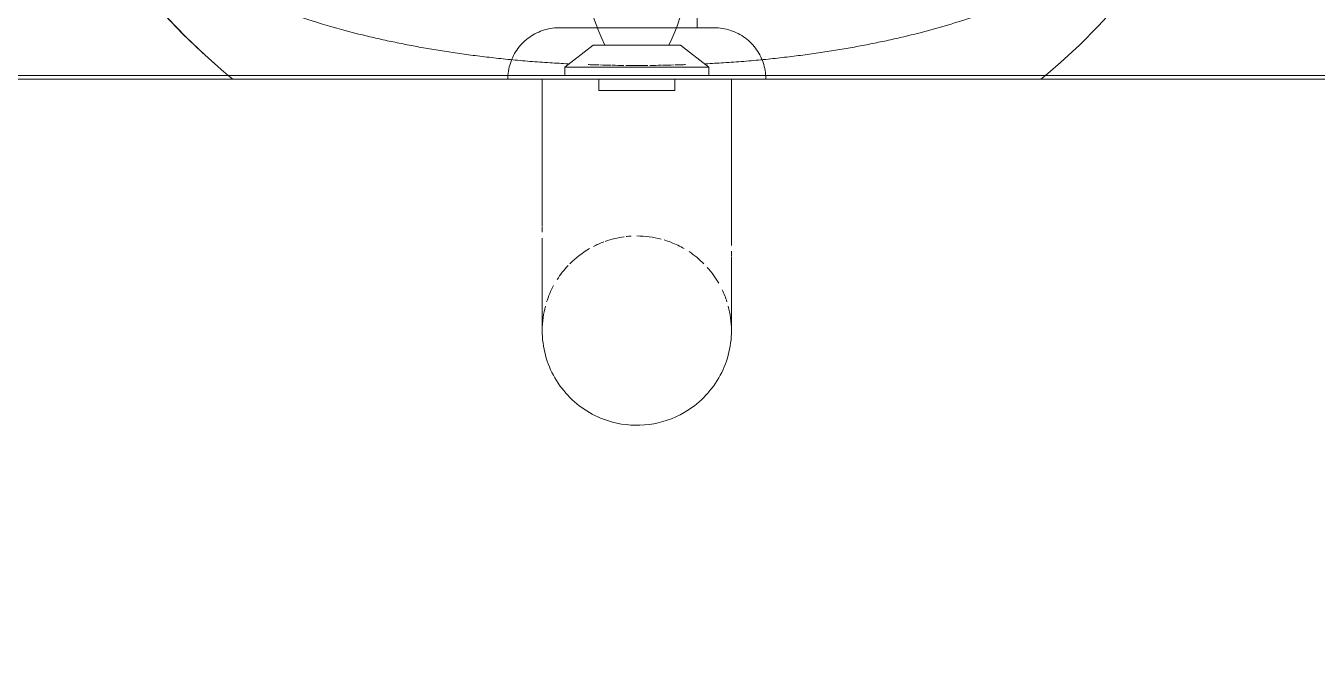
# Model space of a CAD drawing. Header units: millimetres. Extents: x -4000 to 187956, y -58990 to 162485.
# Drawn here: x 2611.4 to 2952.5, y 73845.7 to 74012.7 of the extents above; entities that cross this region are included whole.
import ezdxf

# ---------------------------------------------------------------- set-up
doc = ezdxf.new("R2010")
doc.units = ezdxf.units.MM
for name, color, linetype, lineweight in [('A-FLOR', 192, 'Continuous', 13), ('A-FLOR-PATT', 8, 'Continuous', 13), ('A-WALL', 113, 'Continuous', 13), ('P-SANR-FIXT', 6, 'Continuous', 9)]:
    doc.layers.add(name, color=color, linetype=linetype, lineweight=lineweight)

# ---------------------------------------------------------------- blocks, each defined once
blk = doc.blocks.new('C307 - C307-V807-0_000')
at = {"layer": 'P-SANR-FIXT', "color": 252}
for p, q in [((-25, 46.61), (-25, 45.39)), ((-25, 43.91), (-25, 42.39)), ((25, 39), (25, 40.42)), ((-25, 23.85), (-25, 0)), ((25, 0), (25, 23.85)), ((-10, 2.97), (-10, 0)), ((-7.07, 2.97), (-10, 2.97)), ((10, 2.97), (-10, 2.97)), ((10, 2.97), (7.07, 2.97)), ((10, 0), (10, 2.97)), ((-106.75, 0), (-107.92, -1)), ((-106.75, 0), (-107.92, -1)), ((-13.42, 0), (-18.98, 0)), ((-18.98, -3.15), (-17.53, -3.15)), ((-15.78, -3.15), (-13.42, -3.15)), ((0, 0), (-13.42, 0)), ((18.98, 0), (0, 0)), ((13.42, -3.15), (18.98, -3.15)), ((107.95, -1), (106.75, 0)), ((107.94, -1), (106.75, 0)), ((-9.96, -9), (-8.13, -9)), ((-7.28, -9), (-5.96, -9)), ((-5.52, -9), (-2.95, -9)), ((-2.19, -9), (0, -9)), ((0, -9), (2.19, -9)), ((2.95, -9), (5.52, -9)), ((5.96, -9), (7.28, -9)), ((8.13, -9), (9.96, -9))]:
    blk.add_line(p, q, dxfattribs=at)
at = {"layer": 'P-SANR-FIXT', "color": 253}
for p, q in [((7.07, 2.97), (-7.07, 2.97)), ((-7.63, 0), (-13.42, 0)), ((-13.42, -3.15), (-4.7, -3.15)), ((-10, 0), (-7.07, 0)), ((-10, 0), (-7.07, 0)), ((-6.74, 0), (-3.38, 0)), ((-3.7, -3.15), (0, -3.15)), ((-2.59, 0), (4.31, 0)), ((0, -3.15), (13.42, -3.15)), ((5, 0), (8.58, 0)), ((7.07, 0), (8.58, 0)), ((13.42, 0), (7.63, 0)), ((8.66, 0), (10, 0)), ((8.66, 0), (10, 0)), ((-7.97, -9), (-6.26, -9)), ((-7.28, -9), (-5.96, -9)), ((-5.75, -9), (-2.98, -9)), ((-5.52, -9), (-2.95, -9)), ((-2.2, -9), (0, -9)), ((-2.19, -9), (0, -9)), ((0, -9), (2.19, -9)), ((0, -9), (2.2, -9)), ((2.95, -9), (5.52, -9)), ((2.98, -9), (5.75, -9)), ((5.96, -9), (7.28, -9)), ((6.26, -9), (7.97, -9)), ((-15.98, -13.58), (-15.98, -17.53)), ((-13.15, -13.58), (-15.98, -13.58)), ((-9.53, -13.58), (-11.3, -13.58)), ((11.3, -13.58), (9.73, -13.58)), ((15.98, -13.58), (13.15, -13.58)), ((20.65, -13.58), (20.5, -13.58))]:
    blk.add_line(p, q, dxfattribs=at)
at = {"layer": 'P-SANR-FIXT', "color": 254}
for p, q in [((-34.09, -0.15), (-34.09, 0)), ((-29.52, 0), (-34.09, 0)), ((-29.52, 0), (-34.09, 0)), ((-34.07, -0.69), (-34.09, -0.15)), ((-34.03, -1.23), (-34.07, -0.69)), ((-25.78, 0), (-29.34, 0)), ((-17.04, 0), (-29.34, 0)), ((-25, 0), (-24.15, 0)), ((-23.46, 0), (-21.65, 0)), ((-20.66, 0), (-17.68, 0)), ((-17.1, 0), (-15.53, 0)), ((-15.54, 0), (-17.04, 0)), ((-13.66, 0), (-15.52, 0)), ((-15.52, 0), (-13.49, 0)), ((-10.57, 0), (-13.66, 0)), ((-7.35, 0), (-10.37, 0)), ((-3.7, 0), (-7.26, 0)), ((-6.74, 0), (-5, 0)), ((-5, 0), (-3.38, 0)), ((0, 0), (-2.86, 0)), ((-2.59, 0), (0, 0)), ((4.7, 0), (0, 0)), ((0, 0), (2.59, 0)), ((2.59, 0), (4.31, 0)), ((5, 0), (7.07, 0)), ((7.63, 0), (5.47, 0)), ((8.82, 0), (7.35, 0)), ((13.66, 0), (8.86, 0)), ((13.49, 0), (17.1, 0)), ((17.04, 0), (13.66, 0)), ((20.6, 0), (17.04, 0)), ((17.68, 0), (20.19, 0)), ((29.34, 0), (21.16, 0)), ((21.65, 0), (23.46, 0)), ((24.15, 0), (25, 0)), ((29.34, 0), (25.78, 0)), ((34.09, 0), (29.52, 0)), ((34.09, 0), (29.52, 0)), ((33.7, -3.23), (33.56, -3.75)), ((34.08, -0.54), (34.05, -1.09)), ((34.09, 0), (34.08, -0.54)), ((-32.96, -5.42), (-33.17, -4.92)), ((33.22, -4.79), (33.02, -5.29)), ((-23.73, -13.2), (-24.26, -13.06)), ((-15.9, -13.58), (-15.98, -13.58)), ((-13.28, -13.58), (-15.67, -13.58)), ((-12.24, -13.58), (-12.89, -13.58)), ((-11.58, -13.58), (-12.24, -13.58)), ((-10.89, -13.58), (-11.58, -13.58)), ((-9.53, -13.58), (-11.3, -13.58)), ((-10.19, -13.58), (-10.89, -13.58)), ((-9.47, -13.58), (-10.19, -13.58)), ((-9.66, -13.58), (-8.93, -13.58)), ((-8.73, -13.58), (-9.47, -13.58)), ((-8.93, -13.58), (-8.19, -13.58)), ((-8.19, -13.58), (-7.43, -13.58)), ((-7.22, -13.58), (-7.98, -13.58)), ((-7.43, -13.58), (-6.66, -13.58)), ((-6.45, -13.58), (-7.22, -13.58)), ((-6.66, -13.58), (-5.88, -13.58)), ((-5.67, -13.58), (-6.45, -13.58)), ((-3.22, -13.58), (-5.9, -13.58)), ((-5.88, -13.58), (-5.09, -13.58)), ((-4.87, -13.58), (-5.67, -13.58)), ((-5.09, -13.58), (-4.29, -13.58)), ((-4.07, -13.58), (-4.87, -13.58)), ((-3.22, -13.58), (-4.63, -13.58)), ((-4.29, -13.58), (-3.48, -13.58)), ((-3.27, -13.58), (-4.07, -13.58)), ((-3.48, -13.58), (-2.67, -13.58)), ((-2.67, -13.58), (-1.86, -13.58)), ((-1.64, -13.58), (-2.45, -13.58)), ((-1.09, -13.58), (-2.43, -13.58)), ((-1.09, -13.58), (-2.43, -13.58)), ((-1.86, -13.58), (-1.04, -13.58)), ((-0.82, -13.58), (-1.64, -13.58)), ((-1.04, -13.58), (-0.22, -13.58)), ((0, -13.58), (-0.82, -13.58)), ((-0.22, -13.58), (0, -13.58)), ((0.22, -13.58), (0, -13.58)), ((0, -13.58), (0.82, -13.58)), ((1.4, -13.58), (0, -13.58)), ((1.4, -13.58), (0, -13.58)), ((1.04, -13.58), (0.22, -13.58)), ((0.82, -13.58), (1.64, -13.58)), ((1.86, -13.58), (1.04, -13.58)), ((1.64, -13.58), (2.45, -13.58)), ((2.45, -13.58), (3.27, -13.58)), ((3.48, -13.58), (2.67, -13.58)), ((3.27, -13.58), (4.07, -13.58)), ((4.29, -13.58), (3.48, -13.58)), ((4.07, -13.58), (4.87, -13.58)), ((4.87, -13.58), (5.67, -13.58)), ((5.88, -13.58), (5.09, -13.58)), ((5.67, -13.58), (6.45, -13.58)), ((6.66, -13.58), (5.88, -13.58)), ((6.45, -13.58), (7.22, -13.58)), ((7.43, -13.58), (6.66, -13.58)), ((7.22, -13.58), (7.98, -13.58)), ((8.19, -13.58), (7.43, -13.58)), ((7.98, -13.58), (8.73, -13.58)), ((8.93, -13.58), (8.19, -13.58)), ((8.73, -13.58), (9.47, -13.58)), ((9.66, -13.58), (8.93, -13.58)), ((10.38, -13.58), (9.66, -13.58)), ((11.3, -13.58), (9.73, -13.58)), ((11.08, -13.58), (10.38, -13.58)), ((11.76, -13.58), (11.08, -13.58)), ((12.42, -13.58), (11.76, -13.58)), ((13.06, -13.58), (12.42, -13.58)), ((15.98, -13.58), (13.28, -13.58)), ((21.19, -13.57), (20.65, -13.58)), ((22.81, -13.39), (22.28, -13.47))]:
    blk.add_line(p, q, dxfattribs=at)
at = {"layer": 'P-SANR-FIXT', "color": 50}
for p, q in [((-25, 0), (-24.15, 0)), ((-22.4, 0), (-24.1, 0)), ((-23.46, 0), (-21.65, 0)), ((-17.82, 0), (-21.16, 0)), ((-20.66, 0), (-17.68, 0)), ((-17.1, 0), (-15.53, 0)), ((-15.54, 0), (-17.04, 0)), ((-13.66, 0), (-15.52, 0)), ((-15.52, 0), (-13.49, 0)), ((-10.57, 0), (-12.05, 0)), ((-11.8, 0), (-10.34, 0)), ((-11.8, 0), (-10.34, 0)), ((-7.35, 0), (-10.37, 0)), ((-10.14, 0), (-7.1, 0)), ((-10.14, 0), (-7.1, 0)), ((-5.76, 0), (-6.98, 0)), ((-5.35, 0), (-6.73, 0)), ((-6.47, 0), (-5.15, 0)), ((-6.47, 0), (-5.15, 0)), ((-3.51, 0), (-5.22, 0)), ((-3.51, 0), (-5.22, 0)), ((-5.02, 0), (-3.38, 0)), ((-5.02, 0), (-3.38, 0)), ((0, 0), (-2.71, 0)), ((0, 0), (-2.71, 0)), ((-2.61, 0), (4.31, 0)), ((-2.61, 0), (0, 0)), ((4.47, 0), (0, 0)), ((4.47, 0), (0, 0)), ((0, 0), (4.31, 0)), ((5.15, 0), (6.47, 0)), ((5.15, 0), (6.47, 0)), ((6.73, 0), (5.35, 0)), ((7.35, 0), (5.35, 0)), ((7.1, 0), (8.59, 0)), ((7.1, 0), (8.59, 0)), ((8.82, 0), (7.35, 0)), ((8.63, 0), (12.5, 0)), ((8.63, 0), (12.5, 0)), ((12.77, 0), (8.86, 0)), ((13.49, 0), (17.1, 0)), ((17.04, 0), (13.66, 0)), ((17.68, 0), (20.19, 0)), ((20.6, 0), (17.82, 0)), ((21.65, 0), (23.46, 0)), ((24.1, 0), (22.4, 0)), ((24.15, 0), (25, 0)), ((-7.98, -13.58), (-8.73, -13.58)), ((-2.45, -13.58), (-3.27, -13.58)), ((2.67, -13.58), (1.86, -13.58)), ((5.09, -13.58), (4.29, -13.58))]:
    blk.add_line(p, q, dxfattribs=at)
at = {"layer": 'P-SANR-FIXT', "color": 250}
for p, q in [((-18.98, -1), (-18.98, -3.15)), ((-18.98, -3.15), (-11.5, -9)), ((-18.98, -3.15), (0, -3.15)), ((0, -3.15), (18.98, -3.15)), ((11.5, -9), (18.98, -3.15)), ((18.98, -3.15), (18.98, -1)), ((-11.5, -9), (0, -9)), ((0, -9), (11.5, -9))]:
    blk.add_line(p, q, dxfattribs=at)
at = {"layer": 'P-SANR-FIXT', "color": 252, "flags": 128}
for points in [[(-25, 66.4), (-25, 66.36), (-25, 66.26), (-25, 66.09), (-25, 65.86), (-25, 65.55), (-25, 65.18), (-25, 64.74), (-25, 64.24), (-25, 63.67), (-25, 63.04), (-25, 62.35), (-25, 61.59), (-25, 60.78), (-25, 59.9), (-25, 58.97), (-25, 57.98), (-25, 56.94), (-25, 55.84), (-25, 54.69), (-25, 53.5), (-25, 52.25), (-25, 50.96), (-25, 49.63), (-25, 48.25), (-25, 46.84)], [(25, 64.61), (25, 65.07), (25, 65.46), (25, 65.78), (25, 66.04), (25, 66.22), (25, 66.34), (25, 66.4), (25, 66.4)], [(25, 56.65), (25, 57.7), (25, 58.71), (25, 59.65), (25, 60.54), (25, 61.38), (25, 62.15), (25, 62.86), (25, 63.51), (25, 64.09), (25, 64.61)], [(25, 51.91), (25, 53.16), (25, 54.37), (25, 55.53), (25, 56.65)], [(25, 41.98), (25, 43.5), (25, 44.99), (25, 46.45), (25, 47.88), (25, 49.26), (25, 50.61), (25, 51.91)], [(-25, 42.39), (-25, 40.84), (-25, 39.27), (-25, 37.67), (-25, 36.05)], [(25, 23.85), (25, 25.56), (25, 27.25), (25, 28.95), (25, 30.63), (25, 32.31), (25, 33.97), (25, 35.61), (25, 37.24), (25, 38.84)], [(-25, 36.05), (-25, 34.41), (-25, 32.76), (-25, 31.09), (-25, 29.4), (-25, 27.71), (-25, 26.01), (-25, 24.31), (-25, 23.85)]]:
    blk.add_lwpolyline(points, dxfattribs=at)
at = {"layer": 'P-SANR-FIXT', "color": 250, "flags": 128}
for points in [[(-107.92, -1), (-111.96, -4.44), (-117.02, -9.11), (-121.91, -14), (-126.63, -19.11)], [(-107.92, -1), (-111.96, -4.44), (-117.02, -9.11), (-121.91, -14), (-126.63, -19.11), (-131.17, -24.44), (-135.51, -29.97), (-139.64, -35.7), (-143.56, -41.62), (-147.25, -47.73), (-150.7, -54.01), (-153.91, -60.45), (-156.87, -67.05), (-159.56, -73.78), (-160.63, -76.71)], [(163.26, -84.69), (161, -77.76), (158.46, -70.94), (155.66, -64.27), (152.6, -57.73), (149.29, -51.36), (145.73, -45.15), (141.94, -39.12), (137.94, -33.28), (133.72, -27.63), (129.29, -22.18), (124.68, -16.94), (119.89, -11.92), (114.92, -7.13), (109.79, -2.55), (107.94, -1)], [(160.63, -76.71), (158.06, -69.92), (155.21, -63.26), (152.11, -56.75), (148.76, -50.4), (145.17, -44.22), (141.35, -38.22), (137.31, -32.4), (133.06, -26.78), (128.6, -21.37), (123.96, -16.17), (119.14, -11.18), (114.15, -6.41), (109, -1.88)], [(-11.2, -47.27), (-11.8, -45.38), (-12.32, -43.48), (-12.76, -41.55), (-13.13, -39.61), (-13.41, -37.65), (-13.62, -35.69), (-13.75, -33.71), (-13.8, -31.74), (-13.78, -29.76), (-13.67, -27.79), (-13.48, -25.82), (-13.22, -23.86), (-12.88, -21.91), (-12.46, -19.98), (-11.96, -18.07), (-11.38, -16.18), (-10.74, -14.31), (-10.01, -12.47), (-9.22, -10.66), (-8.41, -9)], [(8.41, -9), (9.27, -10.78), (10.06, -12.59), (10.78, -14.43), (11.42, -16.3), (11.99, -18.19), (12.48, -20.11), (12.9, -22.04), (13.24, -23.99), (13.5, -25.95), (13.68, -27.92), (13.78, -29.89), (13.8, -31.87), (13.75, -33.84), (13.61, -35.81), (13.4, -37.78), (13.11, -39.73), (12.73, -41.67), (12.29, -43.6), (11.76, -45.51), (11.16, -47.39)]]:
    blk.add_lwpolyline(points, dxfattribs=at)
at = {"layer": 'P-SANR-FIXT', "color": 253, "flags": 128}
for points in [[(-33.17, -4.92), (-33.35, -4.41), (-33.52, -3.9), (-33.66, -3.37), (-33.79, -2.84), (-33.89, -2.31), (-33.97, -1.77), (-34.03, -1.23)], [(34.05, -1.09), (33.99, -1.63), (33.92, -2.16), (33.82, -2.7), (33.7, -3.23)], [(-24.26, -13.06), (-24.78, -12.9), (-25.29, -12.71), (-25.79, -12.51), (-26.29, -12.29), (-26.78, -12.05), (-27.25, -11.79), (-27.72, -11.51), (-28.17, -11.21), (-28.62, -10.9), (-29.05, -10.56), (-29.46, -10.21), (-29.86, -9.85), (-30.25, -9.46), (-30.62, -9.07), (-30.97, -8.66), (-31.31, -8.23), (-31.63, -7.79), (-31.94, -7.34), (-32.22, -6.88), (-32.49, -6.4), (-32.73, -5.92), (-32.96, -5.42)], [(33.02, -5.29), (32.79, -5.79), (32.55, -6.27), (32.29, -6.75), (32.01, -7.22), (31.72, -7.67), (31.4, -8.11), (31.07, -8.54), (30.72, -8.96), (30.35, -9.36), (29.97, -9.75), (29.57, -10.12), (29.16, -10.47), (28.73, -10.81), (28.3, -11.13), (27.84, -11.43), (27.38, -11.72), (26.91, -11.98), (26.42, -12.23), (25.93, -12.45), (25.43, -12.66), (24.92, -12.85), (24.4, -13.01), (23.88, -13.16), (23.35, -13.28), (22.81, -13.39)], [(33.56, -3.75), (33.4, -4.27), (33.22, -4.79)], [(-20.5, -13.58), (-21.05, -13.57), (-21.59, -13.54), (-22.13, -13.49), (-22.67, -13.41), (-23.2, -13.31), (-23.73, -13.2)], [(-20.5, -13.58), (-20.49, -13.58), (-20.44, -13.58), (-20.36, -13.58), (-20.24, -13.58), (-20.1, -13.58), (-19.92, -13.58), (-19.71, -13.58), (-19.46, -13.58), (-19.19, -13.58), (-18.89, -13.58), (-18.55, -13.58), (-18.19, -13.58), (-17.79, -13.58), (-17.37, -13.58), (-16.92, -13.58), (-16.45, -13.58), (-15.94, -13.58), (-15.41, -13.58), (-14.86, -13.58), (-14.29, -13.58), (-13.69, -13.58), (-13.06, -13.58), (-12.42, -13.58), (-11.76, -13.58), (-11.08, -13.58), (-10.38, -13.58), (-9.66, -13.58)], [(-12.89, -13.58), (-13.52, -13.58), (-14.13, -13.58), (-14.71, -13.58), (-15.27, -13.58), (-15.8, -13.58), (-16.31, -13.58), (-16.8, -13.58), (-17.25, -13.58), (-17.68, -13.58), (-18.08, -13.58), (-18.46, -13.58), (-18.8, -13.58), (-19.11, -13.58), (-19.39, -13.58), (-19.64, -13.58), (-19.86, -13.58), (-20.05, -13.58), (-20.21, -13.58), (-20.33, -13.58), (-20.42, -13.58), (-20.48, -13.58), (-20.5, -13.58)], [(9.47, -13.58), (10.19, -13.58), (10.89, -13.58), (11.58, -13.58), (12.24, -13.58), (12.89, -13.58), (13.52, -13.58), (14.13, -13.58), (14.71, -13.58), (15.27, -13.58), (15.8, -13.58), (16.31, -13.58), (16.8, -13.58), (17.25, -13.58), (17.68, -13.58), (18.08, -13.58), (18.46, -13.58), (18.8, -13.58), (19.11, -13.58), (19.39, -13.58), (19.64, -13.58), (19.86, -13.58), (20.05, -13.58), (20.21, -13.58), (20.33, -13.58), (20.42, -13.58), (20.48, -13.58), (20.5, -13.58)], [(20.5, -13.58), (20.49, -13.58), (20.44, -13.58), (20.36, -13.58), (20.24, -13.58), (20.1, -13.58), (19.92, -13.58), (19.71, -13.58), (19.46, -13.58), (19.19, -13.58), (18.89, -13.58), (18.55, -13.58), (18.19, -13.58), (17.79, -13.58), (17.37, -13.58), (16.92, -13.58), (16.45, -13.58), (15.94, -13.58), (15.41, -13.58), (14.86, -13.58), (14.29, -13.58), (13.69, -13.58), (13.06, -13.58)], [(22.28, -13.47), (21.74, -13.53), (21.19, -13.57)]]:
    blk.add_lwpolyline(points, dxfattribs=at)
at = {"layer": 'P-SANR-FIXT', "color": 253}
for start, end in [(75, 120), (45, 60), (135, 150), (15, 30), (187.6948, 195), (345, 352.0025), (197.7363, 205.5506), (331.6206, 342.3469), (210, 221.866), (316.578, 327.3952), (225, 236.5214), (300, 315), (240, 248.6957), (248.9771, 253.2082), (255, 270), (273.4294, 276.5552), (277.5937, 289.4675), (290.4067, 297.2398)]:
    blk.add_arc((0, 66.4), 25, start, end, dxfattribs=at)
at = {"layer": 'P-SANR-FIXT', "color": 252}
for start, end in [(60, 75), (120, 135), (30, 45), (150, 180), (0, 15), (180, 187.6948), (352.0025, 0)]:
    blk.add_arc((0, 66.4), 25, start, end, dxfattribs=at)
for points in [[(-105.94, 0), (-106.68, 0), (-106.91, 0), (-106.64, 0)], [(-105.94, 0), (-106.68, 0), (-106.91, 0), (-106.64, 0)], [(106.64, 0), (106.91, 0), (106.68, 0), (105.94, 0)], [(106.64, 0), (106.91, 0), (106.68, 0), (105.94, 0)], [(-9.73, -3.76), (-8.76, -3.73), (-7.77, -3.7), (-6.78, -3.68)], [(-6.51, -3.68), (-5.49, -3.66), (-4.46, -3.64), (-3.43, -3.62)], [(-2.91, -3.61), (-2.42, -3.61), (-1.92, -3.6), (-1.43, -3.59)], [(1.43, -3.59), (1.92, -3.6), (2.42, -3.61), (2.91, -3.61)], [(3.43, -3.62), (4.46, -3.64), (5.49, -3.66), (6.51, -3.68)], [(6.78, -3.68), (7.77, -3.7), (8.76, -3.73), (9.73, -3.76)]]:
    blk.add_open_spline(points, degree=3, dxfattribs=at)
at = {"layer": 'P-SANR-FIXT', "color": 254}
for points, knots in [([(-106.26, 0), (-105.93, 0), (-105.32, 0), (-104.45, 0), (-104.29, 0)], [-0.85574122, -0.85574122, -0.85574122, -0.85574122, -0.79166667, -0.77777778, -0.77777778, -0.77777778, -0.77777778]), ([(-106.26, 0), (-105.93, 0), (-105.32, 0), (-104.45, 0), (-104.29, 0)], [-0.85574122, -0.85574122, -0.85574122, -0.85574122, -0.79166667, -0.77777778, -0.77777778, -0.77777778, -0.77777778]), ([(-98.7, 0), (-98.43, 0), (-96.63, 0), (-93.82, 0), (-90.91, 0), (-90.04, 0)], [-0.6653511, -0.6653511, -0.6653511, -0.6653511, -0.6527778, -0.5833333, -0.5555556, -0.5555556, -0.5555556, -0.5555556]), ([(-98.7, 0), (-98.43, 0), (-96.63, 0), (-93.82, 0), (-90.91, 0), (-90.04, 0)], [-0.6653511, -0.6653511, -0.6653511, -0.6653511, -0.6527778, -0.5833333, -0.5555556, -0.5555556, -0.5555556, -0.5555556]), ([(-90.04, 0), (-88.75, 0), (-86.22, 0), (-82.17, 0), (-79.42, 0), (-77.99, 0)], [-0.5555556, -0.5555556, -0.5555556, -0.5555556, -0.5138889, -0.4791667, -0.4444444, -0.4444444, -0.4444444, -0.4444444]), ([(-90.04, 0), (-88.75, 0), (-86.22, 0), (-82.17, 0), (-79.42, 0), (-77.99, 0)], [-0.5555556, -0.5555556, -0.5555556, -0.5555556, -0.5138889, -0.4791667, -0.4444444, -0.4444444, -0.4444444, -0.4444444]), ([(-44.03, 0), (-42.37, 0), (-38.98, 0), (-31.94, 0), (-26.48, 0), (-22.8, 0)], [-0.2222222, -0.2222222, -0.2222222, -0.2222222, -0.1944444, -0.1666667, -0.1111111, -0.1111111, -0.1111111, -0.1111111]), ([(-44.03, 0), (-42.37, 0), (-38.98, 0), (-31.94, 0), (-26.48, 0), (-22.8, 0)], [-0.2222222, -0.2222222, -0.2222222, -0.2222222, -0.1944444, -0.1666667, -0.1111111, -0.1111111, -0.1111111, -0.1111111]), ([(-13.61, 0), (-12.94, 0), (-11.89, 0), (-10.84, 0), (-10.46, 0)], [-0.06540021, -0.06540021, -0.06540021, -0.06540021, -0.05555556, -0.05001144, -0.05001144, -0.05001144, -0.05001144]), ([(-13.61, 0), (-12.94, 0), (-11.89, 0), (-10.84, 0), (-10.46, 0)], [-0.06540021, -0.06540021, -0.06540021, -0.06540021, -0.05555556, -0.05001144, -0.05001144, -0.05001144, -0.05001144]), ([(13.61, 0), (13.89, 0), (16.07, 0), (18.24, 0), (20.11, 0)], [-0.9346285, -0.9346285, -0.9346285, -0.9346285, -0.93055556, -0.90243322, -0.90243322, -0.90243322, -0.90243322]), ([(13.61, 0), (13.89, 0), (16.07, 0), (18.24, 0), (20.11, 0)], [-0.9346285, -0.9346285, -0.9346285, -0.9346285, -0.93055556, -0.90243322, -0.90243322, -0.90243322, -0.90243322]), ([(22.81, 0), (24.65, 0), (28.76, 0), (35.06, 0), (40.28, 0), (43.22, 0), (44.05, 0)], [-0.8888889, -0.8888889, -0.8888889, -0.8888889, -0.8611111, -0.8263889, -0.7916667, -0.7777778, -0.7777778, -0.7777778, -0.7777778]), ([(22.81, 0), (24.65, 0), (28.76, 0), (35.06, 0), (40.28, 0), (43.22, 0), (44.05, 0)], [-0.8888889, -0.8888889, -0.8888889, -0.8888889, -0.8611111, -0.8263889, -0.7916667, -0.7777778, -0.7777778, -0.7777778, -0.7777778]), ([(44.05, 0), (45.29, 0), (48.57, 0), (53.74, 0), (58.65, 0), (61.53, 0), (62.6, 0)], [-0.7777778, -0.7777778, -0.7777778, -0.7777778, -0.7569444, -0.7222222, -0.6875, -0.6666667, -0.6666667, -0.6666667, -0.6666667]), ([(44.05, 0), (45.29, 0), (48.57, 0), (53.74, 0), (58.65, 0), (61.53, 0), (62.6, 0)], [-0.7777778, -0.7777778, -0.7777778, -0.7777778, -0.7569444, -0.7222222, -0.6875, -0.6666667, -0.6666667, -0.6666667, -0.6666667]), ([(62.6, 0), (63.3, 0), (67.5, 0), (72.71, 0), (76.84, 0), (77.98, 0)], [-0.6666667, -0.6666667, -0.6666667, -0.6666667, -0.6527778, -0.5833333, -0.5555556, -0.5555556, -0.5555556, -0.5555556]), ([(62.6, 0), (63.3, 0), (67.5, 0), (72.71, 0), (76.84, 0), (77.98, 0)], [-0.6666667, -0.6666667, -0.6666667, -0.6666667, -0.6527778, -0.5833333, -0.5555556, -0.5555556, -0.5555556, -0.5555556]), ([(77.98, 0), (79.7, 0), (82.7, 0), (86.69, 0), (88.96, 0), (90.05, 0)], [-0.5555556, -0.5555556, -0.5555556, -0.5555556, -0.5138889, -0.4791667, -0.4444444, -0.4444444, -0.4444444, -0.4444444]), ([(77.98, 0), (79.7, 0), (82.7, 0), (86.69, 0), (88.96, 0), (90.05, 0)], [-0.5555556, -0.5555556, -0.5555556, -0.5555556, -0.5138889, -0.4791667, -0.4444444, -0.4444444, -0.4444444, -0.4444444])]:
    blk.add_open_spline(points, degree=3, knots=knots, dxfattribs=at)
at = {"layer": 'P-SANR-FIXT', "color": 252}
for points, knots in [([(-13.76, 0), (-14.4, 0), (-15.87, 0), (-18.13, 0), (-20.53, 0), (-22.88, 0), (-25.95, 0), (-29.66, 0), (-33.22, 0), (-35.99, 0), (-38.7, 0), (-41.98, 0), (-45.72, 0), (-49.3, 0), (-52.77, 0), (-56.11, 0), (-60.37, 0), (-71.42, 0), (-86.21, 0), (-99.72, 0), (-104.58, 0), (-105.94, 0)], [-0.9346148, -0.9346148, -0.9346148, -0.9346148, -0.925, -0.9125, -0.9, -0.8875, -0.875, -0.85, -0.825, -0.8125, -0.8, -0.775, -0.75, -0.725, -0.7, -0.675, -0.65, -0.6, -0.4, -0.2, 0, 0, 0, 0]), ([(-13.76, 0), (-14.4, 0), (-15.87, 0), (-18.13, 0), (-20.53, 0), (-22.88, 0), (-25.95, 0), (-29.66, 0), (-33.22, 0), (-35.99, 0), (-38.7, 0), (-41.98, 0), (-45.72, 0), (-49.3, 0), (-52.77, 0), (-56.11, 0), (-60.37, 0), (-71.42, 0), (-86.21, 0), (-99.72, 0), (-104.58, 0), (-105.94, 0)], [-0.9346148, -0.9346148, -0.9346148, -0.9346148, -0.925, -0.9125, -0.9, -0.8875, -0.875, -0.85, -0.825, -0.8125, -0.8, -0.775, -0.75, -0.725, -0.7, -0.675, -0.65, -0.6, -0.4, -0.2, 0, 0, 0, 0]), ([(20.06, 0), (19.42, 0), (17.97, 0), (15.87, 0), (14.4, 0), (13.76, 0)], [-0.0975873, -0.0975873, -0.0975873, -0.0975873, -0.0875, -0.075, -0.06538525, -0.06538525, -0.06538525, -0.06538525]), ([(20.06, 0), (19.42, 0), (17.97, 0), (15.87, 0), (14.4, 0), (13.76, 0)], [-0.0975873, -0.0975873, -0.0975873, -0.0975873, -0.0875, -0.075, -0.06538525, -0.06538525, -0.06538525, -0.06538525]), ([(105.94, 0), (104.58, 0), (99.72, 0), (86.21, 0), (71.42, 0), (60.37, 0), (56.11, 0), (52.77, 0), (49.3, 0), (45.72, 0), (42.6, 0), (40.01, 0), (38.02, 0), (35.99, 0), (33.22, 0), (29.66, 0), (25.95, 0), (22.88, 0), (21.31, 0), (20.52, 0)], [-1, -1, -1, -1, -0.8, -0.6, -0.4, -0.35, -0.325, -0.3, -0.275, -0.25, -0.225, -0.2125, -0.2, -0.1875, -0.175, -0.15, -0.125, -0.1125, -0.1, -0.1, -0.1, -0.1]), ([(105.94, 0), (104.58, 0), (99.72, 0), (86.21, 0), (71.42, 0), (60.37, 0), (56.11, 0), (52.77, 0), (49.3, 0), (45.72, 0), (42.6, 0), (40.01, 0), (38.02, 0), (35.99, 0), (33.22, 0), (29.66, 0), (25.95, 0), (22.88, 0), (21.31, 0), (20.52, 0)], [-1, -1, -1, -1, -0.8, -0.6, -0.4, -0.35, -0.325, -0.3, -0.275, -0.25, -0.225, -0.2125, -0.2, -0.1875, -0.175, -0.15, -0.125, -0.1125, -0.1, -0.1, -0.1, -0.1]), ([(-12.88, -3.85), (-12.52, -3.84), (-11.58, -3.81), (-10.63, -3.78), (-10.05, -3.76)], [-0.05480691, -0.05480691, -0.05480691, -0.05480691, -0.05, -0.04245581, -0.04245581, -0.04245581, -0.04245581]), ([(10.05, -3.76), (10.63, -3.78), (11.58, -3.81), (12.52, -3.84), (12.88, -3.85)], [-0.95754419, -0.95754419, -0.95754419, -0.95754419, -0.95, -0.94519309, -0.94519309, -0.94519309, -0.94519309])]:
    blk.add_open_spline(points, degree=3, knots=knots, dxfattribs=at)
at = {"layer": 'P-SANR-FIXT', "color": 254}
for points in [[(-104.29, 0), (-103.64, 0), (-102.07, 0), (-99.97, 0), (-98.78, 0)], [(-104.29, 0), (-103.64, 0), (-102.07, 0), (-99.97, 0), (-98.78, 0)], [(-77.99, 0), (-76.84, 0), (-74.49, 0), (-70.74, 0), (-66.78, 0), (-64.02, 0), (-62.6, 0)], [(-77.99, 0), (-76.84, 0), (-74.49, 0), (-70.74, 0), (-66.78, 0), (-64.02, 0), (-62.6, 0)], [(-62.6, 0), (-61.18, 0), (-58.28, 0), (-53.71, 0), (-48.96, 0), (-45.69, 0), (-44.03, 0)], [(-62.6, 0), (-61.18, 0), (-58.28, 0), (-53.71, 0), (-48.96, 0), (-45.69, 0), (-44.03, 0)], [(-22.8, 0), (-20.41, 0), (-18, 0), (-15.57, 0)], [(-22.8, 0), (-20.41, 0), (-18, 0), (-15.57, 0)], [(-15.56, 0), (-14.91, 0), (-14.26, 0), (-13.61, 0)], [(-15.56, 0), (-14.91, 0), (-14.26, 0), (-13.61, 0)], [(-10.26, 0), (-9.26, 0), (-8.25, 0), (-7.24, 0)], [(-10.26, 0), (-9.26, 0), (-8.25, 0), (-7.24, 0)], [(-5.41, 0), (-5.96, 0), (-6.5, 0), (-7.04, 0)], [(-5.41, 0), (-5.96, 0), (-6.5, 0), (-7.04, 0)], [(-3.56, 0), (-4.14, 0), (-4.71, 0), (-5.28, 0)], [(-3.56, 0), (-4.14, 0), (-4.71, 0), (-5.28, 0)], [(0, 0), (-0.93, 0), (-1.84, 0), (-2.76, 0)], [(0, 0), (-0.93, 0), (-1.84, 0), (-2.76, 0)], [(4.53, 0), (3.04, 0), (1.53, 0), (0, 0)], [(4.53, 0), (3.04, 0), (1.53, 0), (0, 0)], [(7.41, 0), (6.75, 0), (6.09, 0), (5.41, 0)], [(7.41, 0), (6.75, 0), (6.09, 0), (5.41, 0)], [(7.24, 0), (9.38, 0), (11.51, 0), (13.61, 0)], [(7.24, 0), (9.38, 0), (11.51, 0), (13.61, 0)], [(20.59, 0), (21.33, 0), (22.07, 0), (22.81, 0)], [(20.59, 0), (21.33, 0), (22.07, 0), (22.81, 0)], [(90.05, 0), (93.47, 0), (96.35, 0), (98.7, 0)], [(90.05, 0), (93.47, 0), (96.35, 0), (98.7, 0)], [(98.79, 0), (101.16, 0), (102.99, 0), (104.29, 0)], [(98.79, 0), (101.16, 0), (102.99, 0), (104.29, 0)], [(104.29, 0), (105.2, 0), (105.85, 0), (106.26, 0)], [(104.29, 0), (105.2, 0), (105.85, 0), (106.26, 0)]]:
    blk.add_open_spline(points, degree=3, dxfattribs=at)
at = {"layer": 'P-SANR-FIXT', "color": 253}
for points in [[(-10.64, 0), (-11.69, 0), (-12.73, 0), (-13.76, 0)], [(-10.64, 0), (-11.69, 0), (-12.73, 0), (-13.76, 0)], [(-7.41, 0), (-8.43, 0), (-9.44, 0), (-10.44, 0)], [(-7.41, 0), (-8.43, 0), (-9.44, 0), (-10.44, 0)], [(20.52, 0), (20.37, 0), (20.22, 0), (20.06, 0)], [(20.52, 0), (20.37, 0), (20.22, 0), (20.06, 0)], [(-1.43, -3.59), (-0.95, -3.59), (-0.48, -3.58), (0, -3.58)], [(0, -3.58), (0.48, -3.58), (0.95, -3.59), (1.43, -3.59)]]:
    blk.add_open_spline(points, degree=3, dxfattribs=at)
at = {"layer": 'P-SANR-FIXT', "color": 50}
for points in [[(-6.87, 0), (-6.34, 0), (-5.8, 0), (-5.27, 0)], [(-6.87, 0), (-6.34, 0), (-5.8, 0), (-5.27, 0)], [(-5.13, 0), (-4.58, 0), (-4.02, 0), (-3.45, 0)], [(-5.13, 0), (-4.58, 0), (-4.02, 0), (-3.45, 0)], [(-2.67, 0), (-1.78, 0), (-0.89, 0), (0, 0)], [(-2.67, 0), (-1.78, 0), (-0.89, 0), (0, 0)], [(0, 0), (1.48, 0), (2.94, 0), (4.4, 0)], [(0, 0), (1.48, 0), (2.94, 0), (4.4, 0)], [(5.27, 0), (5.93, 0), (6.58, 0), (7.24, 0)], [(5.27, 0), (5.93, 0), (6.58, 0), (7.24, 0)]]:
    blk.add_open_spline(points, degree=3, dxfattribs=at)
at = {"layer": 'P-SANR-FIXT', "color": 253}
blk.add_open_spline([(13.76, 0), (12.73, 0), (10.64, 0), (8.5, 0), (7.41, 0)], degree=3, knots=[-0.06538525, -0.06538525, -0.06538525, -0.06538525, -0.05, -0.03445572, -0.03445572, -0.03445572, -0.03445572], dxfattribs=at)
blk.add_open_spline([(13.76, 0), (12.73, 0), (10.64, 0), (8.5, 0), (7.41, 0)], degree=3, knots=[-0.06538525, -0.06538525, -0.06538525, -0.06538525, -0.05, -0.03445572, -0.03445572, -0.03445572, -0.03445572], dxfattribs=at)
at = {"layer": 'P-SANR-FIXT', "color": 250}
for points, knots in [([(-147.16, -53.55), (-141.72, -47.21), (-129.3, -35.81), (-110.04, -24.61), (-92.23, -17.39), (-80.04, -13.58), (-70.88, -11.27), (-65.45, -10.06), (-61.25, -9.2), (-56.94, -8.4), (-52.54, -7.63), (-48.75, -7.05), (-45.65, -6.61), (-43.28, -6.3), (-40.86, -6), (-37.6, -5.62), (-33.43, -5.17), (-28.27, -4.69), (-23.18, -4.33), (-19.75, -4.15), (-18.14, -4.07)], [-1, -1, -1, -1, -0.8, -0.6, -0.5, -0.4, -0.35, -0.325, -0.3, -0.275, -0.25, -0.225, -0.2125, -0.2, -0.1875, -0.175, -0.15, -0.125, -0.1, -0.07818, -0.07818, -0.07818, -0.07818]), ([(18.14, -4.07), (19.75, -4.15), (23.18, -4.33), (28.27, -4.69), (33.43, -5.17), (37.6, -5.62), (40.86, -6), (44.08, -6.4), (48, -6.93), (52.54, -7.63), (56.94, -8.4), (61.25, -9.2), (65.45, -10.06), (70.88, -11.27), (85.28, -14.9), (106.18, -22.37), (129.3, -35.81), (141.72, -47.21), (147.16, -53.55)], [-0.92182, -0.92182, -0.92182, -0.92182, -0.9, -0.875, -0.85, -0.825, -0.8125, -0.8, -0.775, -0.75, -0.725, -0.7, -0.675, -0.65, -0.6, -0.4, -0.2, 0, 0, 0, 0])]:
    blk.add_open_spline(points, degree=3, knots=knots, dxfattribs=at)
blk = doc.blocks.new('CMF2_NHAXUONG_A_rvt-1-0_000')
at = {"layer": 'A-FLOR-PATT', "lineweight": 9}
h = blk.add_hatch(dxfattribs=at)
h.set_pattern_fill('FP_25', color=252, style=0, pattern_type=2)
h.set_pattern_definition([(89.998, (160159.3, 137898.8), (-600, 0.021), []), (179.998, (160159.3, 137898.8), (-0.021, -600), [])])
h.paths.add_polyline_path([(154749.88, 498.91), (160009.36, 498.91), (160009.25, 1898.5), (156700.32, 1898.5), (156700.43, 1498.54), (156600.36, 1498.54), (156600.36, 2298.53), (158059.01, 2298.53), (158058.95, 5748.61), (156099.89, 5748.43), (156099.89, 4399.9), (155999.89, 4399.9), (155999.89, 5748.49), (154749.88, 5748.54), (154749.88, 751.94)])
h.paths.add_polyline_path([(160209.3, 1748.67), (165509.36, 1749.4), (165509.05, 3698.26), (162659.15, 3698.26), (162659.15, 3548.45), (162459.15, 3548.45), (162459.14, 4948.7), (161059.26, 4948.83), (161059.26, 4898.28), (160209.36, 4898.91), (160209.25, 3698.45), (160859.15, 3698.45), (160859.15, 3498.45), (160209.15, 3498.45), (160209.29, 1919.98)])
h.paths.add_polyline_path([(158997.49, 2198.53), (159409.36, 2198.53), (159409.36, 3498.62), (158258.79, 3498.62), (158258.79, 2198.53), (158714.04, 2198.53)])
h.paths.add_polyline_path([(159280.91, 3698.45), (160009.15, 3698.45), (160009.15, 4898.73), (159959.05, 4898.64), (159959.85, 5848.63), (158258.55, 5848.62), (158258.55, 3698.45)])
h.paths.add_polyline_path([(83409.05, 5348.51), (85559.05, 5348.51), (85559.05, 6948.51), (83409.05, 6948.51), (83409.05, 5424.09)])
h.paths.add_polyline_path([(83209.26, 5348.6), (83209.26, 10108.83), (82009.26, 10108.83), (82009.26, 8808.83), (80984.26, 8808.83), (80984.05, 7248.51), (82234.05, 7248.51), (82234.05, 5348.6)])
h.paths.add_polyline_path([(80485.39, 6361.01), (80784.26, 6361.01), (80784.26, 8808.83), (79759.26, 8808.83), (79759.26, 10108.83), (78559.26, 10108.83), (78559.26, 6361.01), (79918.52, 6361.01)])
h.paths.add_polyline_path([(79959.26, 9008.83), (81809.26, 9008.83), (81809.26, 10208.83), (79959.26, 10208.83), (79959.26, 10096.24)])
h.paths.add_polyline_path([(5374.56, 15998.65), (5859.05, 15998.65), (5859.05, 18498.58), (509.05, 18498.58), (509.05, 17048.64), (4299.78, 17048.64), (4299.78, 15998.65), (5091.13, 15998.65)])
h.paths.add_polyline_path([(4409.04, 18698.58), (5959.05, 18698.58), (5959.05, 20998.58), (4409.04, 20998.58), (4409.04, 19440.54)])
h.paths.add_polyline_path([(509.05, 21198.58), (5859.05, 21198.58), (5859.05, 24898.28), (3969.26, 24898.28), (3969.26, 22848.58), (4609.26, 22848.58), (4609.26, 22743.94), (3769.26, 22743.94), (3769.26, 24698.75), (509.05, 24698.75), (509.05, 22798.58), (2129.26, 22798.58), (2129.26, 23198.57), (2229.26, 23198.57), (2229.26, 22398.58), (509.05, 22398.58), (509.05, 21776.61)])
h.paths.add_polyline_path([(4249.78, 73948.54), (5800.21, 73948.65), (5800.21, 76398.64), (4359.05, 76398.64), (4359.05, 76098.6), (509.26, 76098.68), (509.26, 73998.61), (4159.05, 73998.61), (4159.05, 74648.65), (4249.78, 74648.65), (4249.78, 74338.3)])
h.paths.add_polyline_path([(161750.21, 73948.54), (161750.21, 74640.01), (161850.21, 74640.01), (161850.31, 73998.61), (165509.37, 73998.69), (165509.37, 76098.68), (161659.47, 76098.6), (161659.47, 76398.64), (160200, 76398.64), (160200, 73948.65), (161548.41, 73948.55)])
h.paths.add_polyline_path([(161548.41, 76598.64), (161659.05, 76598.64), (161659.05, 78298.64), (160209.05, 78298.64), (160209.05, 76598.64)])
h.paths.add_polyline_path([(5091.13, 76598.64), (5809.48, 76598.64), (5809.48, 78298.64), (4359.48, 78298.64), (4359.48, 76598.64)])
h.paths.add_polyline_path([(160199.74, 78498.64), (161659.31, 78498.66), (161659.63, 78798.62), (165509.58, 78798.68), (165509.05, 80348.64), (161859.47, 80348.64), (161859.47, 80048.65), (161750, 80048.65), (161750, 80948.67), (160200.17, 80948.25), (160200.03, 80178.48)])
h.paths.add_polyline_path([(5709.48, 78498.64), (5709.48, 80948.28), (4250, 80948.28), (4250, 80299.28), (4149.79, 80299.28), (4149.79, 80348.64), (509.26, 80348.64), (508.94, 78798.68), (4159.16, 78798.6), (4159.48, 78498.64), (5091.13, 78498.64)])
h.paths.add_polyline_path([(86109.47, 132101.22), (86109.47, 133323.82), (84609.47, 133323.82), (84609.47, 132101.22)])
h.paths.add_polyline_path([(83259.47, 132200.86), (84409.47, 132200.86), (84409.47, 133523.82), (85259.47, 133523.82), (85259.26, 134848.41), (83259.47, 134848.41), (83259.47, 132740.17)])
h.paths.add_polyline_path([(87459.26, 132201.22), (87459.26, 134848.59), (85459.47, 134848.23), (85459.47, 133523.82), (86309.47, 133526.05), (86309.47, 132201.22), (86721.01, 132201.22)])
h.paths.add_polyline_path([(11209.15, 135098.74), (11209.05, 140698.73), (6109.26, 140698.73), (6109.26, 139698.74), (6059.05, 139698.74), (6059.05, 139098.68), (9550.26, 139098.7), (9550.26, 139498.69), (9650.26, 139498.69), (9650.26, 138698.69), (7959.61, 138698.69), (7959.61, 135098.75), (9859.05, 135098.75), (9859.05, 137148.74), (9259.05, 137148.74), (9259.05, 137348.74), (10059.05, 137348.74), (10059.05, 135098.75), (10759.87, 135098.75)])
h.paths.add_polyline_path([(156349.86, 135098.75), (156349.86, 136499.69), (156449.86, 136499.69), (156449.86, 135098.77), (158059.12, 135098.85), (158059.12, 138698.69), (156349.85, 138698.69), (156349.86, 139498.69), (156449.86, 139498.69), (156449.85, 139098.7), (159959.68, 139098.68), (159959.68, 140698.82), (154809.15, 140698.64), (154808.94, 135098.75)])
h.paths.add_polyline_path([(162549.79, 135998.6), (162549.79, 137398.75), (162659.05, 137398.75), (162659.05, 137248.8), (165509.38, 137248.82), (165509.63, 139448.5), (160159.47, 139448.5), (160159.47, 137398.75), (160750.21, 137398.75), (160750.21, 137298.75), (160149.79, 137298.75), (160149.79, 135998.83), (161548.41, 135998.7)])
h.paths.add_polyline_path([(3449.79, 135998.67), (5900.21, 135998.74), (5900.21, 137297.57), (5248.63, 137297.57), (5248.63, 137398.75), (5859.05, 137398.75), (5859.05, 139448.73), (509.36, 139448.73), (509.36, 137248.77), (3449.79, 137249.9), (3449.79, 136244.28)])
h.paths.add_polyline_path([(6059.05, 137398.75), (7159.62, 137398.75), (7159.62, 138698.69), (6059.05, 138698.69), (6059.05, 137412.32)])
h.paths.add_polyline_path([(158858.92, 137398.75), (159959.05, 137398.75), (159959.05, 138698.69), (158858.92, 138698.69), (158858.92, 137412.32)])
at = {"layer": 'A-FLOR', "color": 81, "lineweight": 15}
for p, q in [((2666.16, 73998.61), (1961.93, 73998.61)), ((3598.66, 73998.61), (2879.43, 73998.61))]:
    blk.add_line(p, q, dxfattribs=at)
at = {"layer": 'A-FLOR', "color": 93, "lineweight": 15}
for p, q in [((1961.93, 73998.61), (2666.16, 73998.61)), ((2879.43, 73998.61), (3598.66, 73998.61))]:
    blk.add_line(p, q, dxfattribs=at)
at = {"layer": 'A-FLOR', "color": 255, "lineweight": 15}
for p, q in [((2738.71, 73998.61), (2666.86, 73998.61)), ((2738.71, 73998.61), (2743.28, 73998.61)), ((2743.53, 73998.61), (2747.8, 73998.61)), ((2797.8, 73998.61), (2802.07, 73998.61)), ((2802.32, 73998.61), (2806.89, 73998.61)), ((2878.73, 73998.61), (2806.89, 73998.61))]:
    blk.add_line(p, q, dxfattribs=at)
at = {"layer": 'A-FLOR', "color": 71, "lineweight": 15}
for p, q in [((2666.86, 73998.61), (2738.71, 73998.61)), ((2806.89, 73998.61), (2878.73, 73998.61))]:
    blk.add_line(p, q, dxfattribs=at)
at = {"layer": 'A-FLOR', "color": 90, "lineweight": 15}
for p, q in [((2743.28, 73998.61), (2738.71, 73998.61)), ((2747.8, 73998.61), (2743.53, 73998.61)), ((2751.15, 73998.61), (2749.51, 73998.61)), ((2749.51, 73998.61), (2751.15, 73998.61)), ((2755.12, 73998.61), (2752.77, 73998.61)), ((2752.77, 73998.61), (2755.12, 73998.61)), ((2759.38, 73998.61), (2755.75, 73998.61)), ((2755.75, 73998.61), (2759.38, 73998.61)), ((2764.24, 73998.61), (2760.3, 73998.61)), ((2760.3, 73998.61), (2764.24, 73998.61)), ((2765.73, 73998.61), (2764.28, 73998.61)), ((2764.28, 73998.61), (2765.73, 73998.61)), ((2767.67, 73998.61), (2766.33, 73998.61)), ((2766.33, 73998.61), (2767.67, 73998.61)), ((2775.39, 73998.61), (2768.52, 73998.61)), ((2768.52, 73998.61), (2775.39, 73998.61)), ((2777.8, 73998.61), (2776.15, 73998.61)), ((2776.15, 73998.61), (2777.8, 73998.61)), ((2779.27, 73998.61), (2777.93, 73998.61)), ((2777.93, 73998.61), (2779.27, 73998.61)), ((2782.86, 73998.61), (2779.87, 73998.61)), ((2779.87, 73998.61), (2782.86, 73998.61)), ((2784.56, 73998.61), (2783.06, 73998.61)), ((2783.06, 73998.61), (2784.56, 73998.61)), ((2788.19, 73998.61), (2786.22, 73998.61)), ((2786.22, 73998.61), (2788.19, 73998.61)), ((2789.84, 73998.61), (2788.2, 73998.61)), ((2788.2, 73998.61), (2789.84, 73998.61)), ((2793.32, 73998.61), (2790.48, 73998.61)), ((2790.48, 73998.61), (2793.32, 73998.61)), ((2796.08, 73998.61), (2794.45, 73998.61)), ((2794.45, 73998.61), (2796.08, 73998.61)), ((2802.07, 73998.61), (2797.8, 73998.61)), ((2806.89, 73998.61), (2802.32, 73998.61))]:
    blk.add_line(p, q, dxfattribs=at)
at = {"layer": 'A-WALL', "color": 90, "lineweight": 15}
for p, q in [((2384.79, 73999.61), (3227.55, 73999.61)), ((2740.51, 73999.61), (2738.92, 73999.61)), ((2742.52, 73999.61), (2741.01, 73999.61)), ((2744.99, 73999.61), (2743.79, 73999.61)), ((2748.36, 73999.61), (2745.19, 73999.61)), ((2752.12, 73999.61), (2749.04, 73999.61)), ((2756.97, 73999.61), (2753.17, 73999.61)), ((2762.23, 73999.61), (2760.44, 73999.61)), ((2766.77, 73999.61), (2764.99, 73999.61)), ((2771.73, 73999.61), (2769.1, 73999.61)), ((2775.03, 73999.61), (2772.8, 73999.61)), ((2776.45, 73999.61), (2775.09, 73999.61)), ((2778.09, 73999.61), (2776.85, 73999.61)), ((2781.86, 73999.61), (2780.6, 73999.61)), ((2785.7, 73999.61), (2783.93, 73999.61)), ((2791.44, 73999.61), (2789.49, 73999.61)), ((2795.55, 73999.61), (2793.47, 73999.61)), ((2800.6, 73999.61), (2797.24, 73999.61)), ((2804.71, 73999.61), (2803.24, 73999.61)), ((2806.68, 73999.61), (2805.07, 73999.61))]:
    blk.add_line(p, q, dxfattribs=at)
at = {"layer": 'A-WALL', "color": 53, "lineweight": 15}
for p, q in [((2665.19, 73999.61), (2384.79, 73999.61)), ((3227.55, 73999.61), (2880.41, 73999.61))]:
    blk.add_line(p, q, dxfattribs=at)
at = {"layer": 'A-WALL', "color": 255, "lineweight": 15}
for p, q in [((2668.62, 73999.61), (2665.92, 73999.61)), ((2672.86, 73999.61), (2668.65, 73999.61)), ((2679.24, 73999.61), (2673.82, 73999.61)), ((2687.23, 73999.61), (2680.2, 73999.61)), ((2696.16, 73999.61), (2688.23, 73999.61)), ((2706.47, 73999.61), (2696.63, 73999.61)), ((2707.92, 73999.61), (2706.55, 73999.61)), ((2720.11, 73999.61), (2709.16, 73999.61)), ((2733.95, 73999.61), (2721.55, 73999.61)), ((2738.92, 73999.61), (2736.04, 73999.61)), ((2809.55, 73999.61), (2806.68, 73999.61)), ((2823.63, 73999.61), (2811.65, 73999.61)), ((2836.43, 73999.61), (2825.49, 73999.61)), ((2839.05, 73999.61), (2837.67, 73999.61)), ((2848.97, 73999.61), (2839.13, 73999.61)), ((2857.37, 73999.61), (2849.44, 73999.61)), ((2865.4, 73999.61), (2858.36, 73999.61)), ((2871.77, 73999.61), (2866.36, 73999.61)), ((2876.95, 73999.61), (2872.73, 73999.61)), ((2879.67, 73999.61), (2876.97, 73999.61))]:
    blk.add_line(p, q, dxfattribs=at)
at = {"layer": 'P-SANR-FIXT', "color": 250, "lineweight": 9, "rotation": 180.0003356948516}
blk.add_blockref('C307 - C307-V807-0_000', (2772.8, 73998.61), dxfattribs=at)

msp = doc.modelspace()

# ---------------------------------------------------------------- block references
at = {"lineweight": 5}
msp.add_blockref('CMF2_NHAXUONG_A_rvt-1-0_000', (0, 0), dxfattribs=at)

doc.saveas('drawing.dxf')
